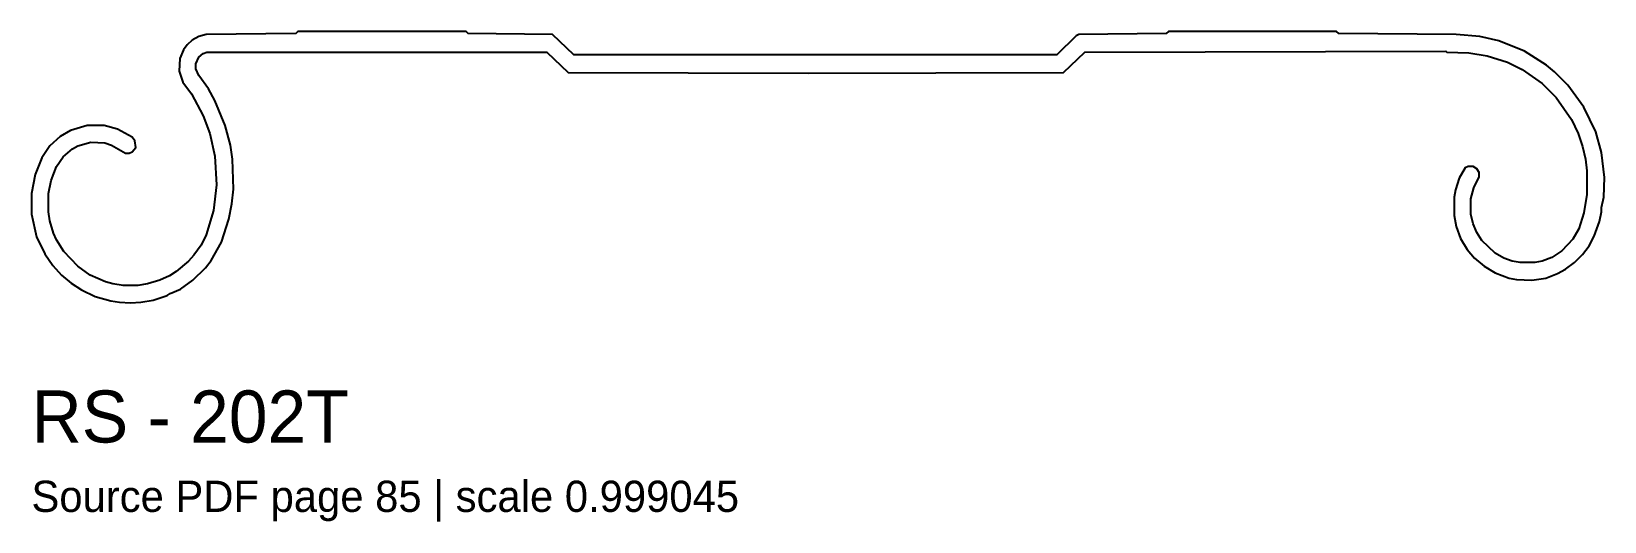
# Model space of a CAD drawing. Header units: millimetres. Extents: x 0 to 90.6, y -12.6 to 15.7.
import ezdxf

# ---------------------------------------------------------------- set-up
doc = ezdxf.new("R2010")
doc.units = ezdxf.units.MM
doc.layers.add('INFO', color=7, linetype='Continuous')
doc.layers.add('PROFILE', color=7, linetype='Continuous')

msp = doc.modelspace()

# ---------------------------------------------------------------- linework, layer by layer
at = {"layer": 'PROFILE'}
msp.add_lwpolyline([(0, 5.16), (0.296, 3.849), (0.761, 2.876), (1.226, 2.199), (1.734, 1.649), (2.284, 1.184), (2.876, 0.804), (3.679, 0.423), (4.568, 0.169), (5.075, 0.085), (5.71, 0.042), (6.302, 0.085), (7.021, 0.211), (7.824, 0.465), (7.993, 0.592), (8.585, 0.846), (9.304, 1.353), (10.023, 2.072), (10.362, 2.495), (10.954, 3.553), (11.377, 4.864), (11.546, 5.752), (11.631, 6.598), (11.588, 8.332), (11.461, 9.135), (11.165, 10.277), (10.573, 11.715), (10.193, 12.392), (9.643, 13.153), (9.474, 13.534), (9.474, 13.83), (9.643, 14.21), (9.897, 14.422), (10.108, 14.506), (29.69, 14.506), (30.916, 13.322), (44.746, 13.28), (59.464, 13.322), (60.69, 14.506), (81.498, 14.549), (81.541, 14.506), (82.81, 14.464), (83.867, 14.295), (85.051, 13.914), (85.897, 13.491), (87.039, 12.688), (87.842, 11.884), (88.731, 10.616), (89.111, 9.812), (89.365, 9.051), (89.534, 8.332), (89.619, 7.655), (89.619, 6.302), (89.45, 5.244), (89.153, 4.314), (88.815, 3.722), (88.181, 3.045), (87.589, 2.664), (87.039, 2.453), (86.616, 2.368), (85.77, 2.368), (85.305, 2.453), (84.84, 2.622), (84.332, 2.918), (83.571, 3.637), (83.275, 4.102), (83.063, 4.61), (82.936, 5.16), (82.936, 6.048), (83.106, 6.682), (83.402, 7.317), (83.402, 7.57), (83.275, 7.782), (83.063, 7.909), (82.767, 7.909), (82.598, 7.824), (82.26, 7.232), (82.048, 6.555), (81.964, 6.132), (81.964, 5.075), (82.091, 4.441), (82.344, 3.764), (82.725, 3.13), (83.148, 2.622), (83.698, 2.157), (84.332, 1.776), (85.136, 1.48), (85.559, 1.396), (86.447, 1.353), (87.25, 1.48), (87.927, 1.734), (88.392, 1.988), (88.9, 2.368), (89.365, 2.834), (89.746, 3.341), (90.042, 3.891), (90.338, 4.737), (90.465, 5.287), (90.465, 5.54), (90.591, 6.132), (90.634, 7.274), (90.465, 8.712), (90.126, 9.897), (89.45, 11.335), (88.519, 12.603), (87.758, 13.365), (87.293, 13.745), (86.024, 14.549), (84.544, 15.141), (83.444, 15.395), (82.091, 15.521), (75.324, 15.564), (75.197, 15.691), (65.512, 15.691), (65.385, 15.564), (60.352, 15.521), (60.183, 15.437), (59.083, 14.337), (31.254, 14.337), (30.028, 15.521), (25.164, 15.564), (25.037, 15.691), (15.352, 15.691), (15.225, 15.564), (10.066, 15.521), (9.643, 15.395), (9.262, 15.183), (8.966, 14.929), (8.755, 14.633), (8.543, 14.126), (8.501, 13.407), (8.712, 12.772), (9.22, 12.096), (9.897, 10.827), (10.277, 9.812), (10.573, 8.501), (10.658, 6.851), (10.489, 5.371), (10.066, 3.976), (9.77, 3.383), (9.347, 2.791), (9.051, 2.453), (8.332, 1.861), (7.951, 1.607), (7.401, 1.353), (6.682, 1.142), (6.132, 1.057), (5.287, 1.057), (4.695, 1.142), (4.272, 1.269), (3.383, 1.649), (2.664, 2.157), (1.861, 3.003), (1.438, 3.679), (1.269, 4.06), (1.057, 4.779), (0.973, 5.287), (0.973, 6.344), (1.142, 7.105), (1.438, 7.909), (1.819, 8.459), (2.368, 8.924), (2.664, 9.093), (3.426, 9.304), (4.229, 9.262), (4.61, 9.135), (5.413, 8.67), (5.625, 8.67), (5.794, 8.755), (6.006, 9.008), (5.963, 9.389), (5.794, 9.6), (4.948, 10.066), (4.187, 10.277), (3.214, 10.277), (2.242, 9.981), (1.649, 9.643), (1.057, 9.093), (0.592, 8.416), (0.211, 7.444), (0, 6.344)], close=True, dxfattribs=at)

# ---------------------------------------------------------------- texts
at = {"layer": 'INFO'}
for s, height, p in [('RS - 202T', 3, (0, -8)), ('Source PDF page 85 | scale 0.999045', 1.8, (0, -12))]:
    msp.add_text(s, height=height, dxfattribs=at).set_placement(p)

doc.saveas('drawing.dxf')
